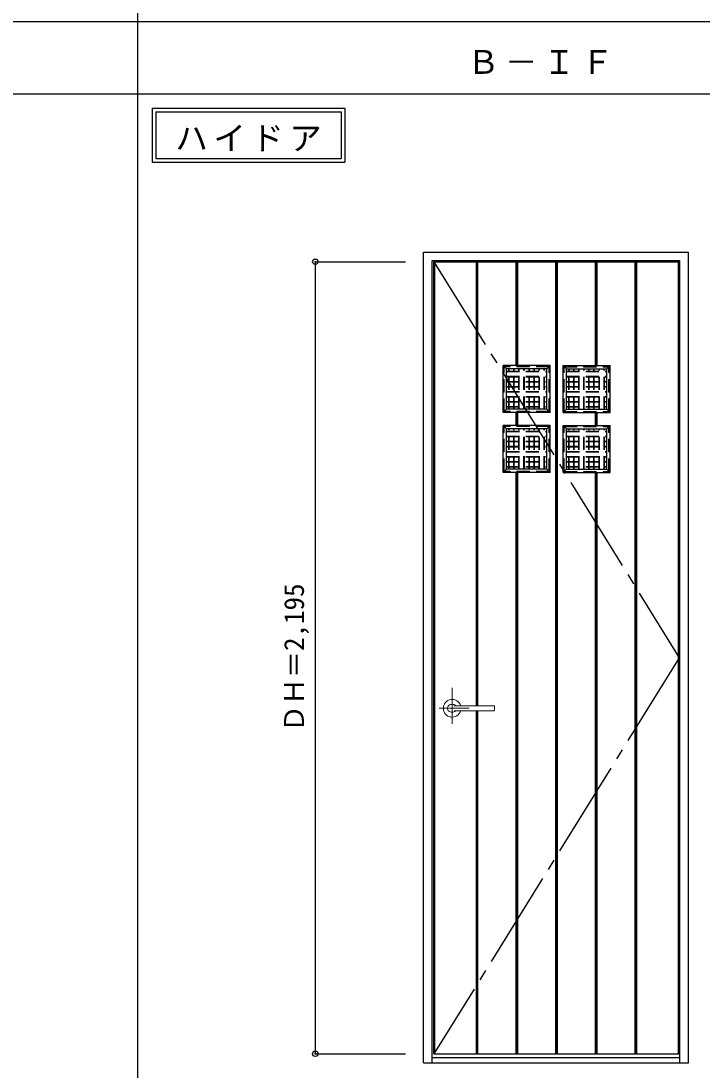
# Model space of a CAD drawing. Units: millimetres, scale not verified. Extents: x -6000 to 5700, y -4307 to 4175.
# Drawn here: x 881 to 2770, y -2721 to 186 of the extents above; entities that cross this region are included whole.
import ezdxf
from ezdxf.enums import TextEntityAlignment as Align

# ---------------------------------------------------------------- set-up
doc = ezdxf.new("R2010")
doc.units = ezdxf.units.MM
doc.header["$LTSCALE"] = 30
doc.header["$PDMODE"] = 32
doc.header["$PDSIZE"] = 15
for name, pattern in [('CHAIN1', [8, 5, -1, 1, -1]), ('CHAIN2', [12, 9, -1, 1, -1]), ('DASHED1', [1.8, 1.2, -0.6])]:
    doc.linetypes.add(name, pattern=pattern)
for name, color, linetype in [('0-2_扉', 3, 'Continuous'), ('0-3_仕上げ', 7, 'Continuous'), ('0-4_枠', 3, 'Continuous'), ('0-7', 7, 'CHAIN2'), ('0-A_文字', 7, 'Continuous'), ('0-B_寸法', 7, 'Continuous'), ('0-C_ハッチ', 4, 'DASHED1'), ('F-1_枠', 6, 'Continuous')]:
    doc.layers.add(name, color=color, linetype=linetype)
doc.layers.add('0-5_レバー', color=7, linetype='Continuous', lineweight=18)
doc.styles.add('ＭＳ ゴシック', font='')
doc.styles.get('ＭＳ ゴシック').set_extended_font_data('MS Gothic')

msp = doc.modelspace()

# ---------------------------------------------------------------- linework, layer by layer
at = {"layer": '0-2_扉'}
for p, q in [((2026.4, -481.25), (2706.4, -481.25)), ((2026.4, -2676.25), (2026.4, -481.25)), ((2706.4, -2676.25), (2706.4, -481.25)), ((2026.4, -2676.25), (2706.4, -2676.25))]:
    msp.add_line(p, q, dxfattribs=at)
at = {"layer": '0-3_仕上げ'}
for p, q in [((2026.4, -481.25), (2706.4, -481.25)), ((2026.4, -2676.25), (2026.4, -481.25)), ((2028.4, -2676.25), (2028.4, -481.25)), ((2144.4, -1711.75), (2144.4, -481.25)), ((2146.4, -1711.75), (2146.4, -481.25)), ((2148.4, -1711.75), (2148.4, -481.25)), ((2254.4, -769.25), (2254.4, -481.25)), ((2256.4, -769.25), (2256.4, -481.25)), ((2258.4, -769.25), (2258.4, -481.25)), ((2364.4, -2676.25), (2364.4, -481.25)), ((2366.4, -2676.25), (2366.4, -481.25)), ((2368.4, -2676.25), (2368.4, -481.25)), ((2474.4, -769.25), (2474.4, -481.25)), ((2476.4, -769.25), (2476.4, -481.25)), ((2478.4, -769.25), (2478.4, -481.25)), ((2584.4, -2676.25), (2584.4, -481.25)), ((2586.4, -2676.25), (2586.4, -481.25)), ((2588.4, -2676.25), (2588.4, -481.25)), ((2704.4, -619.75), (2704.4, -481.25)), ((2704.4, -2414.75), (2704.4, -481.25)), ((2706.4, -2676.25), (2706.4, -481.25)), ((2348.4, -769.25), (2218.4, -769.25)), ((2218.4, -899.25), (2218.4, -769.25)), ((2218.4, -769.25), (2227.4, -778.25)), ((2339.4, -778.25), (2227.4, -778.25)), ((2227.4, -890.25), (2227.4, -778.25)), ((2339.4, -778.25), (2348.4, -769.25)), ((2339.4, -890.25), (2339.4, -778.25)), ((2348.4, -899.25), (2348.4, -769.25)), ((2384.4, -769.25), (2514.4, -769.25)), ((2384.4, -899.25), (2384.4, -769.25)), ((2393.4, -778.25), (2384.4, -769.25)), ((2393.4, -778.25), (2505.4, -778.25)), ((2393.4, -890.25), (2393.4, -778.25)), ((2514.4, -769.25), (2505.4, -778.25)), ((2505.4, -890.25), (2505.4, -778.25)), ((2514.4, -899.25), (2514.4, -769.25)), ((2348.4, -899.25), (2218.4, -899.25)), ((2254.4, -935.25), (2254.4, -899.25)), ((2256.4, -935.25), (2256.4, -899.25)), ((2258.4, -935.25), (2258.4, -899.25)), ((2339.4, -890.25), (2348.4, -899.25)), ((2393.4, -890.25), (2384.4, -899.25)), ((2384.4, -899.25), (2514.4, -899.25)), ((2474.4, -935.25), (2474.4, -899.25)), ((2476.4, -935.25), (2476.4, -899.25)), ((2478.4, -935.25), (2478.4, -899.25)), ((2348.4, -935.25), (2218.4, -935.25)), ((2218.4, -1065.25), (2218.4, -935.25)), ((2218.4, -935.25), (2227.4, -944.25)), ((2339.4, -944.25), (2227.4, -944.25)), ((2227.4, -1056.25), (2227.4, -944.25)), ((2339.4, -944.25), (2348.4, -935.25)), ((2339.4, -1056.25), (2339.4, -944.25)), ((2348.4, -1065.25), (2348.4, -935.25)), ((2384.4, -935.25), (2514.4, -935.25)), ((2384.4, -1065.25), (2384.4, -935.25)), ((2393.4, -944.25), (2384.4, -935.25)), ((2393.4, -944.25), (2505.4, -944.25)), ((2393.4, -1056.25), (2393.4, -944.25)), ((2514.4, -935.25), (2505.4, -944.25)), ((2505.4, -1056.25), (2505.4, -944.25)), ((2514.4, -1065.25), (2514.4, -935.25)), ((2348.4, -1065.25), (2218.4, -1065.25)), ((2254.4, -2676.25), (2254.4, -1065.25)), ((2256.4, -2676.25), (2256.4, -1065.25)), ((2258.4, -2676.25), (2258.4, -1065.25)), ((2339.4, -1056.25), (2348.4, -1065.25)), ((2393.4, -1056.25), (2384.4, -1065.25)), ((2384.4, -1065.25), (2514.4, -1065.25)), ((2474.4, -2676.25), (2474.4, -1065.25)), ((2476.4, -2676.25), (2476.4, -1065.25)), ((2478.4, -2676.25), (2478.4, -1065.25)), ((2144.4, -2676.25), (2144.4, -1725.75)), ((2146.4, -2676.25), (2146.4, -1725.75)), ((2148.4, -2676.25), (2148.4, -1725.75)), ((2704.4, -2676.25), (2704.4, -2414.75)), ((2026.4, -2676.25), (2706.4, -2676.25))]:
    msp.add_line(p, q, dxfattribs=at)
at = {"layer": '0-3_仕上げ', "linetype": 'DASHED1'}
for p, q in [((2346.4, -771.25), (2220.4, -771.25)), ((2346.4, -897.25), (2346.4, -771.25)), ((2386.4, -771.25), (2512.4, -771.25)), ((2386.4, -897.25), (2386.4, -771.25)), ((2346.4, -937.25), (2220.4, -937.25)), ((2346.4, -1063.25), (2346.4, -937.25)), ((2386.4, -937.25), (2512.4, -937.25)), ((2386.4, -1063.25), (2386.4, -937.25))]:
    msp.add_line(p, q, dxfattribs=at)
at = {"layer": '0-3_仕上げ', "color": 6, "linetype": 'DASHED1'}
for p, q in [((2345.4, -772.25), (2221.4, -772.25)), ((2221.4, -896.25), (2221.4, -772.25)), ((2345.4, -896.25), (2345.4, -772.25)), ((2387.4, -772.25), (2511.4, -772.25)), ((2387.4, -896.25), (2387.4, -772.25)), ((2511.4, -896.25), (2511.4, -772.25)), ((2345.4, -896.25), (2221.4, -896.25)), ((2387.4, -896.25), (2511.4, -896.25)), ((2345.4, -938.25), (2221.4, -938.25)), ((2221.4, -1062.25), (2221.4, -938.25)), ((2345.4, -1062.25), (2345.4, -938.25)), ((2387.4, -938.25), (2511.4, -938.25)), ((2387.4, -1062.25), (2387.4, -938.25)), ((2511.4, -1062.25), (2511.4, -938.25)), ((2345.4, -1062.25), (2221.4, -1062.25)), ((2387.4, -1062.25), (2511.4, -1062.25))]:
    msp.add_line(p, q, dxfattribs=at)
at = {"layer": '0-3_仕上げ', "linetype": 'DASHED1'}
for points in [[(2346.4, -897.25), (2220.4, -897.25), (2220.4, -771.25)], [(2386.4, -897.25), (2512.4, -897.25), (2512.4, -771.25)], [(2346.4, -1063.25), (2220.4, -1063.25), (2220.4, -937.25)], [(2386.4, -1063.25), (2512.4, -1063.25), (2512.4, -937.25)]]:
    msp.add_lwpolyline(points, dxfattribs=at)
at = {"layer": '0-3_仕上げ'}
for points in [[(2339.4, -890.25), (2227.4, -890.25), (2218.4, -899.25)], [(2393.4, -890.25), (2505.4, -890.25), (2514.4, -899.25)], [(2339.4, -1056.25), (2227.4, -1056.25), (2218.4, -1065.25)], [(2393.4, -1056.25), (2505.4, -1056.25), (2514.4, -1065.25)]]:
    msp.add_lwpolyline(points, dxfattribs=at)
at = {"layer": '0-4_枠'}
for p, q in [((1997.4, -454.25), (2732.4, -454.25)), ((1997.4, -2701.25), (1997.4, -454.25)), ((2732.4, -2701.25), (2732.4, -454.25)), ((2021.4, -478.25), (2708.4, -478.25)), ((2021.4, -2701.25), (2021.4, -478.25)), ((2708.4, -2701.25), (2708.4, -478.25)), ((1997.4, -2701.25), (2732.4, -2701.25)), ((2021.4, -2686.25), (2708.4, -2686.25))]:
    msp.add_line(p, q, dxfattribs=at)
at = {"layer": '0-5_レバー', "color": 4, "linetype": 'CHAIN1'}
for p, q in [((2076.9, -1662.29), (2076.9, -1762.14)), ((2123.7, -1718.75), (2040.68, -1718.75))]:
    msp.add_line(p, q, dxfattribs=at)
at = {"layer": '0-5_レバー'}
for q in [(2193.9, -1713.26), (2193.9, -1724.25)]:
    msp.add_line((2193.9, -1718.75), q, dxfattribs=at)
for points in [[(2086.86, -1711.76), (2086.09, -1710.97), (2084.12, -1709.6), (2081.88, -1708.59), (2079.44, -1707.96), (2076.9, -1707.75), (2074.36, -1707.96), (2071.93, -1708.59), (2069.68, -1709.6), (2067.71, -1710.97), (2066.09, -1712.64), (2064.89, -1714.54), (2064.15, -1716.6), (2063.9, -1718.75), (2064.15, -1720.9), (2064.89, -1722.96), (2066.09, -1724.86), (2067.71, -1726.53), (2069.68, -1727.9), (2071.93, -1728.91), (2074.36, -1729.54), (2076.9, -1729.75), (2079.44, -1729.54), (2081.88, -1728.91), (2084.12, -1727.9), (2086.09, -1726.53), (2086.86, -1725.74)], [(2192.4, -1711.75), (2182.67, -1711.75), (2172.49, -1711.75), (2162.89, -1711.75), (2153.9, -1711.75), (2145.49, -1711.75), (2137.68, -1711.75), (2130.86, -1711.75), (2124.56, -1711.75), (2118.8, -1711.75), (2113.55, -1711.75), (2108.76, -1711.75), (2104.11, -1711.75), (2099.9, -1711.75), (2096.15, -1711.75), (2094.15, -1711.75), (2092.3, -1711.75), (2090.29, -1711.76), (2087.88, -1711.76), (2086.39, -1711.76), (2084.85, -1711.76), (2083.33, -1711.76), (2082.23, -1711.76), (2081.77, -1711.76), (2081.77, -1711.77)], [(2192.4, -1711.75), (2183.32, -1711.75), (2182.92, -1711.75)], [(2081.92, -1725.74), (2082.05, -1725.74), (2082.49, -1725.74), (2083.21, -1725.74), (2084.23, -1725.74), (2085.49, -1725.74), (2086.84, -1725.74), (2089.7, -1725.74), (2092.68, -1725.75), (2095.7, -1725.75), (2098.74, -1725.75), (2101.81, -1725.75), (2104.89, -1725.75), (2108.89, -1725.75), (2113.3, -1725.75), (2118.27, -1725.75), (2123.8, -1725.75), (2129.89, -1725.75), (2136.54, -1725.75), (2143.75, -1725.75), (2152.34, -1725.75), (2161.6, -1725.75), (2171.54, -1725.75), (2182.15, -1725.75), (2192.4, -1725.75)]]:
    msp.add_lwpolyline(points, dxfattribs=at)
for centre, radius, start, end in [((2076.9, -1718.75), 24.55, 16.59952, 343.36736), ((2192.4, -1713.25), 1.5, 0.00847, 89.9163), ((2192.4, -1713.25), 1.5, 360, 90.17419), ((2192.4, -1724.25), 1.5, 270.16419, 0), ((2192.4, -1724.25), 1.5, 269.91059, 359.99153)]:
    msp.add_arc(centre, radius, start, end, dxfattribs=at)
at = {"layer": '0-7'}
for p, q in [((2026.4, -481.25), (2706.4, -1578.75)), ((2706.4, -1578.75), (2026.4, -2676.25))]:
    msp.add_line(p, q, dxfattribs=at)
at = {"layer": '0-A_文字'}
for p, q in [((1244.8, -55.5), (1244.8, -205.5)), ((1254.8, -65.5), (1769.13, -65.5)), ((1769.13, -65.5), (1769.13, -195.5)), ((1244.8, -205.5), (1779.13, -205.5))]:
    msp.add_line(p, q, dxfattribs=at)
for points in [[(1244.8, -55.5), (1779.13, -55.5), (1779.13, -205.5)], [(1254.8, -65.5), (1254.8, -195.5), (1769.13, -195.5)]]:
    msp.add_lwpolyline(points, dxfattribs=at)
at = {"layer": '0-B_寸法', "color": 4}
for p, q in [((1697.4, -481.25), (1947.4, -481.25)), ((1697.4, -481.25), (1697.4, -2676.25)), ((1697.4, -2676.25), (1947.4, -2676.25))]:
    msp.add_line(p, q, dxfattribs=at)
at = {"layer": '0-B_寸法'}
for p in [(1697.4, -481.25), (1697.4, -2676.25)]:
    msp.add_point(p, dxfattribs=at)
at = {"layer": '0-C_ハッチ'}
for p, q in [((2227.4, -784.75), (2339.4, -784.75)), ((2233.9, -890.25), (2233.9, -778.25)), ((2234.9, -890.25), (2234.9, -778.25)), ((2247.9, -890.25), (2247.9, -778.25)), ((2248.9, -890.25), (2248.9, -778.25)), ((2261.9, -890.25), (2261.9, -778.25)), ((2262.9, -890.25), (2262.9, -778.25)), ((2275.9, -890.25), (2275.9, -778.25)), ((2276.9, -890.25), (2276.9, -778.25)), ((2289.9, -890.25), (2289.9, -778.25)), ((2290.9, -890.25), (2290.9, -778.25)), ((2303.9, -890.25), (2303.9, -778.25)), ((2304.9, -890.25), (2304.9, -778.25)), ((2317.9, -890.25), (2317.9, -778.25)), ((2318.9, -890.25), (2318.9, -778.25)), ((2331.9, -890.25), (2331.9, -778.25)), ((2332.9, -890.25), (2332.9, -778.25)), ((2393.4, -784.75), (2505.4, -784.75)), ((2399.9, -890.25), (2399.9, -778.25)), ((2400.9, -890.25), (2400.9, -778.25)), ((2413.9, -890.25), (2413.9, -778.25)), ((2414.9, -890.25), (2414.9, -778.25)), ((2427.9, -890.25), (2427.9, -778.25)), ((2428.9, -890.25), (2428.9, -778.25)), ((2441.9, -890.25), (2441.9, -778.25)), ((2442.9, -890.25), (2442.9, -778.25)), ((2455.9, -890.25), (2455.9, -778.25)), ((2456.9, -890.25), (2456.9, -778.25)), ((2469.9, -890.25), (2469.9, -778.25)), ((2470.9, -890.25), (2470.9, -778.25)), ((2483.9, -890.25), (2483.9, -778.25)), ((2484.9, -890.25), (2484.9, -778.25)), ((2497.9, -890.25), (2497.9, -778.25)), ((2498.9, -890.25), (2498.9, -778.25)), ((2227.4, -785.75), (2339.4, -785.75)), ((2227.4, -798.75), (2339.4, -798.75)), ((2227.4, -799.75), (2339.4, -799.75)), ((2227.4, -812.75), (2339.4, -812.75)), ((2227.4, -813.75), (2339.4, -813.75)), ((2393.4, -785.75), (2505.4, -785.75)), ((2393.4, -798.75), (2505.4, -798.75)), ((2393.4, -799.75), (2505.4, -799.75)), ((2393.4, -812.75), (2505.4, -812.75)), ((2393.4, -813.75), (2505.4, -813.75)), ((2227.4, -826.75), (2339.4, -826.75)), ((2227.4, -827.75), (2339.4, -827.75)), ((2227.4, -840.75), (2339.4, -840.75)), ((2227.4, -841.75), (2339.4, -841.75)), ((2393.4, -826.75), (2505.4, -826.75)), ((2393.4, -827.75), (2505.4, -827.75)), ((2393.4, -840.75), (2505.4, -840.75)), ((2393.4, -841.75), (2505.4, -841.75)), ((2227.4, -854.75), (2339.4, -854.75)), ((2227.4, -855.75), (2339.4, -855.75)), ((2227.4, -868.75), (2339.4, -868.75)), ((2227.4, -869.75), (2339.4, -869.75)), ((2393.4, -854.75), (2505.4, -854.75)), ((2393.4, -855.75), (2505.4, -855.75)), ((2393.4, -868.75), (2505.4, -868.75)), ((2393.4, -869.75), (2505.4, -869.75)), ((2227.4, -882.75), (2339.4, -882.75)), ((2227.4, -883.75), (2339.4, -883.75)), ((2393.4, -882.75), (2505.4, -882.75)), ((2393.4, -883.75), (2505.4, -883.75)), ((2227.4, -950.75), (2339.4, -950.75)), ((2227.4, -951.75), (2339.4, -951.75)), ((2233.9, -1056.25), (2233.9, -944.25)), ((2234.9, -1056.25), (2234.9, -944.25)), ((2247.9, -1056.25), (2247.9, -944.25)), ((2248.9, -1056.25), (2248.9, -944.25)), ((2261.9, -1056.25), (2261.9, -944.25)), ((2262.9, -1056.25), (2262.9, -944.25)), ((2275.9, -1056.25), (2275.9, -944.25)), ((2276.9, -1056.25), (2276.9, -944.25)), ((2289.9, -1056.25), (2289.9, -944.25)), ((2290.9, -1056.25), (2290.9, -944.25)), ((2303.9, -1056.25), (2303.9, -944.25)), ((2304.9, -1056.25), (2304.9, -944.25)), ((2317.9, -1056.25), (2317.9, -944.25)), ((2318.9, -1056.25), (2318.9, -944.25)), ((2331.9, -1056.25), (2331.9, -944.25)), ((2332.9, -1056.25), (2332.9, -944.25)), ((2393.4, -950.75), (2505.4, -950.75)), ((2393.4, -951.75), (2505.4, -951.75)), ((2399.9, -1056.25), (2399.9, -944.25)), ((2400.9, -1056.25), (2400.9, -944.25)), ((2413.9, -1056.25), (2413.9, -944.25)), ((2414.9, -1056.25), (2414.9, -944.25)), ((2427.9, -1056.25), (2427.9, -944.25)), ((2428.9, -1056.25), (2428.9, -944.25)), ((2441.9, -1056.25), (2441.9, -944.25)), ((2442.9, -1056.25), (2442.9, -944.25)), ((2455.9, -1056.25), (2455.9, -944.25)), ((2456.9, -1056.25), (2456.9, -944.25)), ((2469.9, -1056.25), (2469.9, -944.25)), ((2470.9, -1056.25), (2470.9, -944.25)), ((2483.9, -1056.25), (2483.9, -944.25)), ((2484.9, -1056.25), (2484.9, -944.25)), ((2497.9, -1056.25), (2497.9, -944.25)), ((2498.9, -1056.25), (2498.9, -944.25)), ((2227.4, -964.75), (2339.4, -964.75)), ((2227.4, -965.75), (2339.4, -965.75)), ((2227.4, -978.75), (2339.4, -978.75)), ((2227.4, -979.75), (2339.4, -979.75)), ((2393.4, -964.75), (2505.4, -964.75)), ((2393.4, -965.75), (2505.4, -965.75)), ((2393.4, -978.75), (2505.4, -978.75)), ((2393.4, -979.75), (2505.4, -979.75)), ((2227.4, -992.75), (2339.4, -992.75)), ((2227.4, -993.75), (2339.4, -993.75)), ((2227.4, -1006.75), (2339.4, -1006.75)), ((2227.4, -1007.75), (2339.4, -1007.75)), ((2393.4, -992.75), (2505.4, -992.75)), ((2393.4, -993.75), (2505.4, -993.75)), ((2393.4, -1006.75), (2505.4, -1006.75)), ((2393.4, -1007.75), (2505.4, -1007.75)), ((2227.4, -1020.75), (2339.4, -1020.75)), ((2227.4, -1021.75), (2339.4, -1021.75)), ((2227.4, -1034.75), (2339.4, -1034.75)), ((2227.4, -1035.75), (2339.4, -1035.75)), ((2393.4, -1020.75), (2505.4, -1020.75)), ((2393.4, -1021.75), (2505.4, -1021.75)), ((2393.4, -1034.75), (2505.4, -1034.75)), ((2393.4, -1035.75), (2505.4, -1035.75)), ((2227.4, -1048.75), (2339.4, -1048.75)), ((2227.4, -1049.75), (2339.4, -1049.75)), ((2393.4, -1048.75), (2505.4, -1048.75)), ((2393.4, -1049.75), (2505.4, -1049.75))]:
    msp.add_line(p, q, dxfattribs=at)
at = {"layer": 'F-1_枠'}
for p, q in [((1204.8, 4175), (1204.8, -3790)), ((-6000, 184.5), (5700, 184.5)), ((-6000, -15.5), (5700, -15.5))]:
    msp.add_line(p, q, dxfattribs=at)

# ---------------------------------------------------------------- texts
at = {"layer": '0-A_文字', "char_height": 65.98, "attachment_point": 7, "style": 'ＭＳ ゴシック'}
for s, insert in [('\\T1.17;Ｂ－ＩＦ', (2118.1, 39.5)), ('\\T1.17;ハイドア', (1309.46, -175.5))]:
    msp.add_mtext(s, dxfattribs=dict(at, insert=insert))
at = {"layer": '0-B_寸法', "style": 'ＭＳ ゴシック'}
msp.add_text('ＤＨ＝2,195', height=54.99, rotation=90, dxfattribs=at).set_placement((1682.4, -1785), align=Align.BOTTOM_LEFT)

doc.saveas('drawing.dxf')
